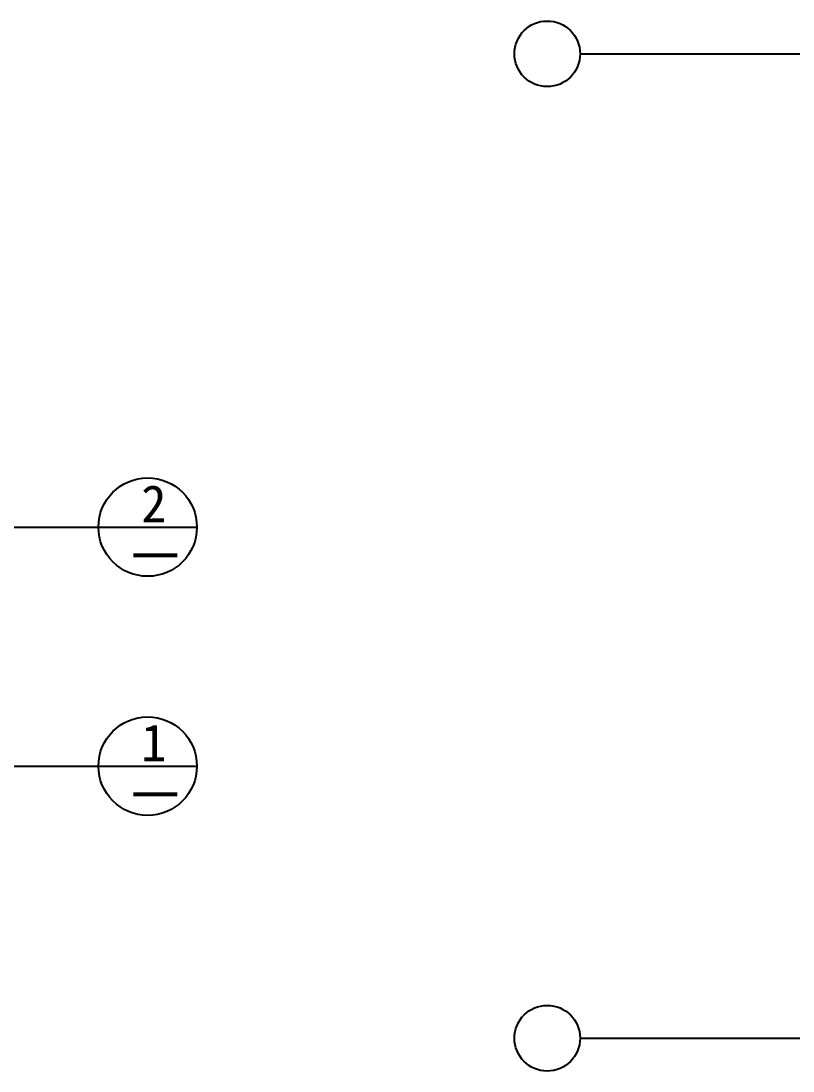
# Model space of a CAD drawing. Header units: metres. Extents: x -855790 to -837970, y 565220 to 577820.
# Drawn here: x -848149 to -845797, y 572271 to 575471 of the extents above; entities that cross this region are included whole.
import ezdxf

# ---------------------------------------------------------------- set-up
doc = ezdxf.new("R2010")
doc.units = ezdxf.units.M
for name, color, linetype in [('AXIS', 3, 'Continuous'), ('PUB_DIM', 3, 'Continuous'), ('PUB_TEXT', 7, 'Continuous')]:
    doc.layers.add(name, color=color, linetype=linetype)

# ---------------------------------------------------------------- blocks, each defined once
blk = doc.blocks.new('_AXISO')
blk.add_circle((0, 0), 0.5)

msp = doc.modelspace()

# ---------------------------------------------------------------- linework, layer by layer
at = {"layer": 'AXIS'}
for p, q in [((-846445.55, 575371.34), (-845756.2, 575371.34)), ((-846445.55, 572371.34), (-845756.2, 572371.34))]:
    msp.add_line(p, q, dxfattribs=at)
at = {"layer": 'PUB_DIM'}
for points in [[(-848985.36, 573160.58), (-848342.74, 573928.98), (-847612.9, 573928.98)], [(-849214.12, 572371.34), (-848342.74, 573200.49), (-847612.9, 573200.49)]]:
    msp.add_lwpolyline(points, dxfattribs=at)
for centre in [(-847762.9, 573928.98), (-847762.9, 573200.49)]:
    msp.add_circle(centre, 150, dxfattribs=at)

# ---------------------------------------------------------------- block references
at = {"layer": 'AXIS', "xscale": 200, "yscale": 200, "zscale": 200}
for p in [(-846545.55, 575371.34), (-846545.55, 572371.34)]:
    msp.add_blockref('_AXISO', p, dxfattribs=at)

# ---------------------------------------------------------------- texts
at = {"layer": 'PUB_TEXT'}
for s, p in [('2', (-847782.61, 573943.67)), ('一', (-847813.45, 573782.75)), ('1', (-847782.61, 573215.19)), ('一', (-847813.45, 573054.26))]:
    msp.add_text(s, height=113.1, dxfattribs=at).set_placement(p)

doc.saveas('drawing.dxf')
